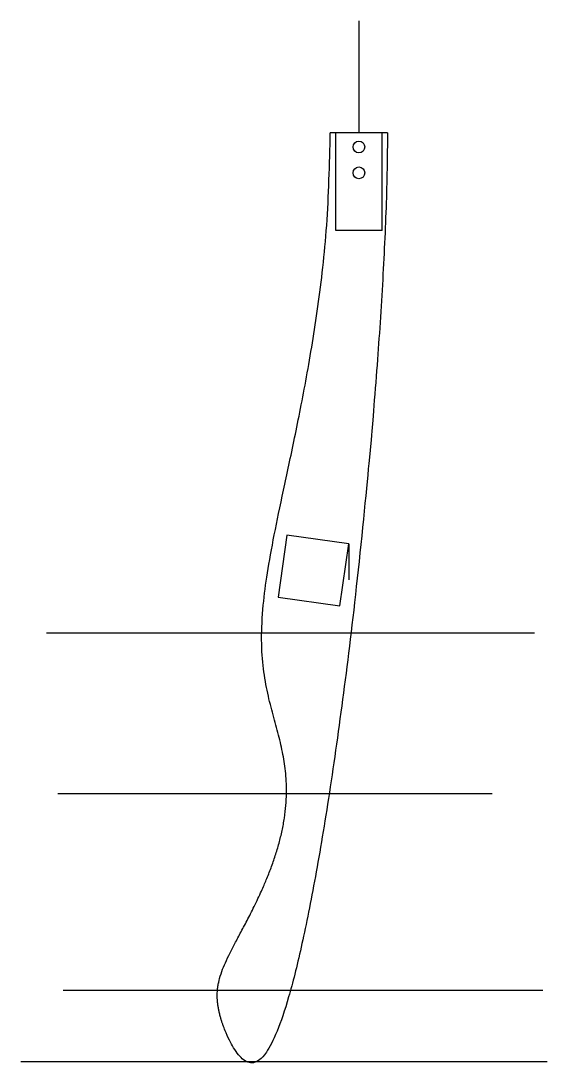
# Model space of a CAD drawing. Header units: millimetres. Extents: x -47 to 26, y -147 to -1.
import ezdxf

# ---------------------------------------------------------------- set-up
doc = ezdxf.new("R2010")
doc.units = ezdxf.units.MM
doc.layers.get('0').update_dxf_attribs({"linetype": 'CONTINUOUS'})

msp = doc.modelspace()

# ---------------------------------------------------------------- linework, layer by layer
for p, q in [((0, -1.35), (0, -17)), ((4, -17), (-4, -17)), ((-3.25, -30.69), (-3.25, -17)), ((3.25, -30.69), (3.25, -17)), ((3.25, -30.69), (-3.25, -30.69)), ((-1.43, -74.53), (-1.43, -79.57)), ((-43.72, -87), (24.58, -87)), ((18.67, -109.5), (-42.14, -109.5)), ((25.74, -137), (-41.4, -137)), ((26.36, -147), (-47.34, -147))]:
    msp.add_line(p, q)
msp.add_lwpolyline([(-1.43, -74.53), (-10.1, -73.32), (-11.31, -81.98), (-2.65, -83.2)], close=True)
for centre in [(0, -19), (0, -22.62)]:
    msp.add_circle(centre, 0.825)
msp.add_open_spline([(4, -17), (4, -39.53), (-1.63, -105.13), (-9.51, -148.56), (-15.77, -152.3), (-22.39, -134.48), (-17.45, -132.91), (5.18, -95.59), (-26.1, -98.06), (-4, -54.91), (-4, -17)], degree=5, knots=[0, 0, 0, 0, 0, 0, 0.2, 0.388382, 0.4, 0.6, 0.8, 1, 1, 1, 1, 1, 1])

doc.saveas('drawing.dxf')
